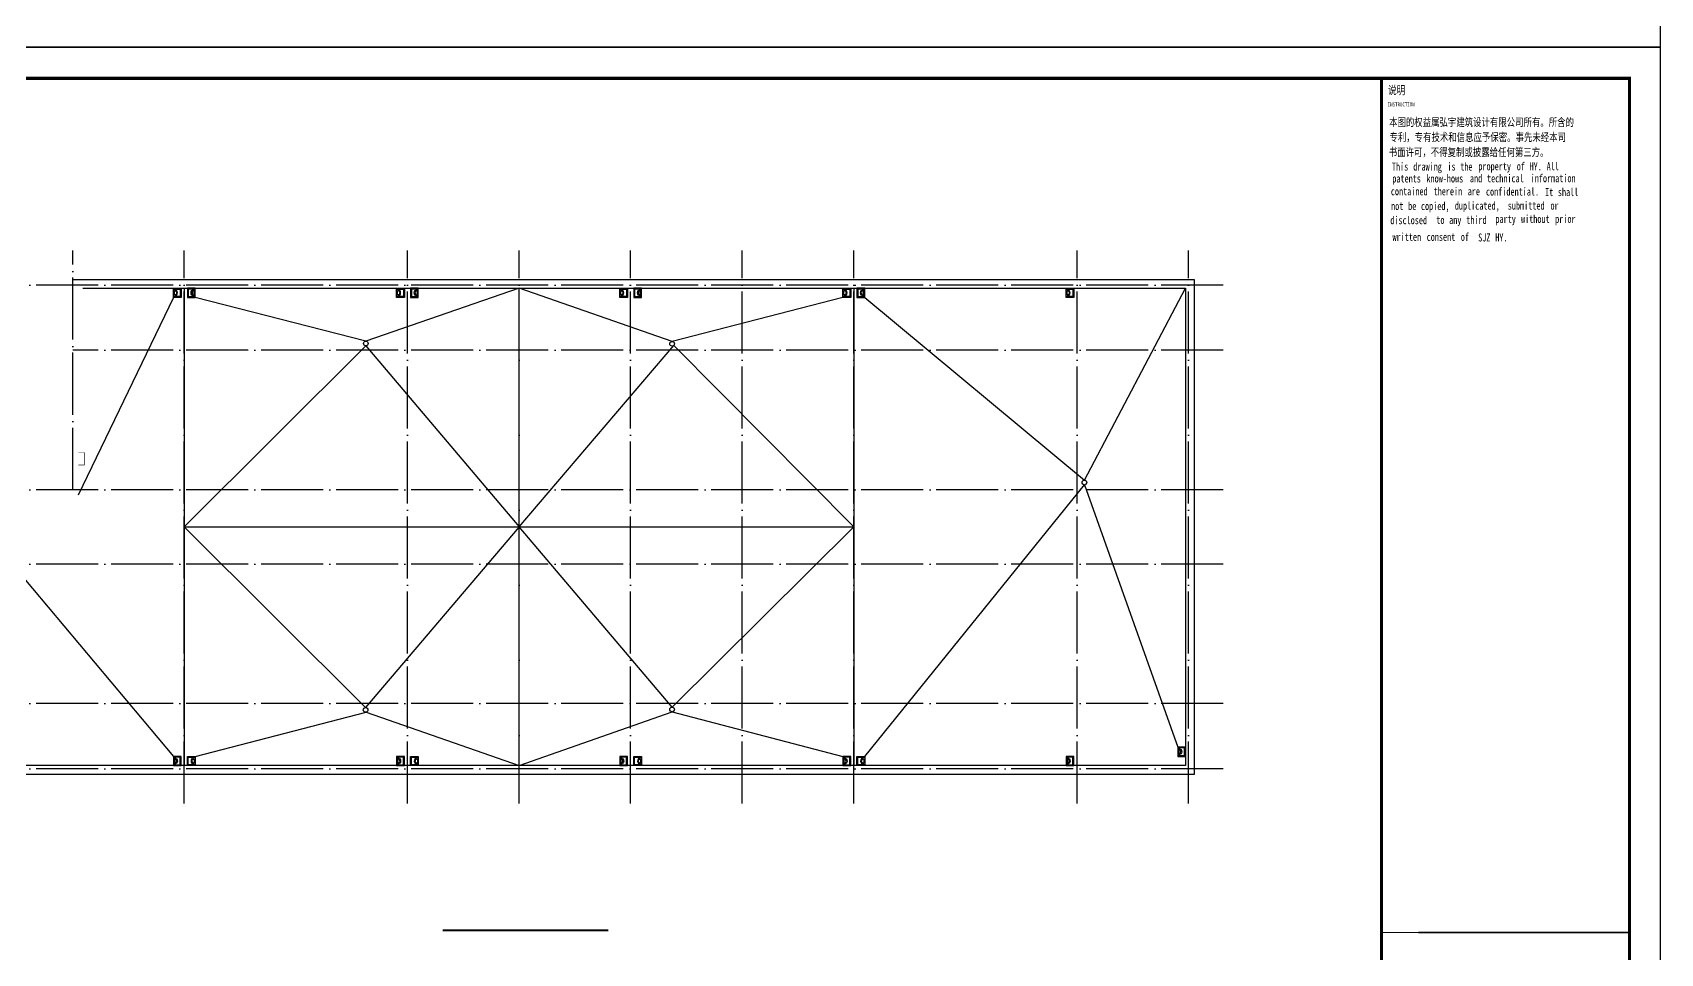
# Model space of a CAD drawing. Extents: x 30064 to 135164, y 17999 to 492668.
# Drawn here: x 61665 to 114181, y 166974 to 196674 of the extents above; entities that cross this region are included whole.
import ezdxf

# ---------------------------------------------------------------- set-up
doc = ezdxf.new("R2010")
doc.units = 0
doc.header["$LTSCALE"] = 1000
doc.header["$MEASUREMENT"] = 0
doc.linetypes.add('DOTE', pattern=[2.42, 2, -0.2, 0.02, -0.2])
for name, color, linetype in [('DIM_SYMB', 3, 'Continuous'), ('DOTE', 1, 'DOTE'), ('PUB_TITLE', 7, 'Continuous'), ('SURFACE', 6, 'Continuous'), ('TK', 126, 'Continuous'), ('TWT_TITLE', 7, 'Continuous'), ('WALL', 2, 'Continuous'), ('布置', 165, 'Continuous')]:
    doc.layers.add(name, color=color, linetype=linetype)
doc.styles.add('-宋体', font='', dxfattribs={"width": 0.8})
doc.styles.get('-宋体').set_extended_font_data('SimSun')

# ---------------------------------------------------------------- blocks, each defined once
blk = doc.blocks.new('364535463')
at = {"layer": '布置'}
blk.add_lwpolyline([(150, -250), (150, 0), (-150, 0), (-150, -250)], close=True, dxfattribs=at)
blk.add_lwpolyline([(100, -220), (120, -220), (120, -30), (-120, -30), (-120, -220), (-100, -220, -1)], format="xyb", close=True, dxfattribs=at)
blk.add_lwpolyline([(-70, -220), (70, -220)], dxfattribs=at)
blk.add_arc((0, -220), 70, 0, 180, dxfattribs=at)

msp = doc.modelspace()

# ---------------------------------------------------------------- linework, layer by layer
for p, q in [((105181, 137798), (105181, 195198)), ((113181, 167648), (106381, 167648)), ((106381, 167648), (113181, 167648))]:
    msp.add_line(p, q)
for points in [[(66209, 188130), (63139, 181750)], [(66559, 188430), (66559, 173030)], [(87809, 188130), (82298, 186710), (77359, 188430), (72416, 186722), (66909, 188130)], [(77359, 173030), (77359, 188430)], [(88159, 188430), (88159, 173030)], [(88509, 188130), (95598, 182241), (98859, 188430)], [(66559, 180730), (72416, 186572), (77359, 180730), (82355, 186586), (88159, 180729)], [(55859, 173030), (59120, 181750), (66209, 173330)], [(88509, 173330), (95598, 182091), (98609, 173630)], [(88159, 180729), (82296, 174919), (77359, 180730), (72410, 174901), (66559, 180729)], [(66559, 180729), (88159, 180729)], [(66909, 173330), (72428, 174753), (77359, 173030), (82296, 174769), (87809, 173330)]]:
    msp.add_lwpolyline(points)
for points, const_width in [([(63139, 183130), (63339, 183130), (63339, 182730), (63139, 182730)], 20), ([(105181, 167648), (113181, 167648)], 34)]:
    msp.add_lwpolyline(points, dxfattribs=dict(const_width=const_width))
at = {"color": 5}
for centre in [(72416, 186647), (82298, 186635), (95598, 182166), (72410, 174826), (82296, 174844)]:
    msp.add_circle(centre, 75, dxfattribs=at)
at = {"layer": 'DIM_SYMB', "const_width": 70}
msp.add_lwpolyline([(74897, 167719), (80239, 167719)], dxfattribs=at)
at = {"layer": 'DOTE'}
for p, q in [((62959, 181930), (62959, 189650)), ((66559, 171808), (66559, 189650)), ((73759, 171808), (73759, 189650)), ((77359, 171808), (77359, 189650)), ((80959, 171808), (80959, 189650)), ((84559, 171808), (84559, 189650)), ((88159, 171808), (88159, 189650)), ((95359, 171808), (95359, 189650)), ((98959, 171808), (98959, 189650)), ((100079, 188530), (54159, 188530)), ((100079, 188530), (54159, 188530)), ((100079, 188530), (54159, 188530)), ((100079, 188530), (54159, 188530)), ((100079, 186430), (62959, 186430)), ((100079, 181930), (53839, 181930)), ((100079, 179530), (53839, 179530)), ((100079, 175030), (54159, 175030)), ((100079, 172930), (54159, 172930))]:
    msp.add_line(p, q, dxfattribs=at)
at = {"layer": 'PUB_TITLE', "const_width": 100}
msp.add_lwpolyline([(105181, 195198), (113181, 195198), (113181, 137799), (105181, 137799)], close=True, dxfattribs=at)
at = {"layer": 'SURFACE'}
for p, q in [((62959, 188710), (99139, 188710)), ((99139, 188710), (99139, 172750)), ((99139, 172750), (55579, 172750))]:
    msp.add_line(p, q, dxfattribs=at)
at = {"layer": 'TWT_TITLE'}
for points in [[(30081, 196199), (114181, 196199), (114181, 255599), (30081, 255599)], [(30081, 136799), (114181, 136799), (114181, 196199), (30081, 196199)]]:
    msp.add_lwpolyline(points, close=True, dxfattribs=at)
at = {"layer": 'TWT_TITLE', "const_width": 100}
msp.add_lwpolyline([(32581, 137799), (113181, 137799), (113181, 195199), (32581, 195199)], close=True, dxfattribs=at)
at = {"layer": 'WALL'}
for p, q in [((63289, 188430), (98859, 188430)), ((98859, 188430), (98859, 173030)), ((98859, 173030), (55859, 173030))]:
    msp.add_line(p, q, dxfattribs=at)

# ---------------------------------------------------------------- block references
at = {"xscale": -1}
for p, rotation in [((66459, 188280), 270), ((73659, 188280), 270), ((80859, 188280), 270), ((88059, 188280), 270), ((95259, 188280), 270), ((66659, 173180), 90), ((73859, 173180), 90), ((81059, 173180), 90), ((88259, 173180), 90)]:
    msp.add_blockref('364535463', p, dxfattribs=dict(at, rotation=rotation))
for p, rotation in [((66659, 188280), 90), ((73859, 188280), 90), ((81059, 188280), 90), ((88259, 188280), 90), ((66459, 173180), 270), ((73659, 173180), 270), ((80859, 173180), 270), ((88059, 173180), 270), ((95259, 173180), 270), ((98859, 173480), 270)]:
    msp.add_blockref('364535463', p, dxfattribs=dict(rotation=rotation))

# ---------------------------------------------------------------- texts
at = {"style": '-宋体', "width": 0.75}
msp.add_text('INSTRUCTION', height=129.15, dxfattribs=at).set_placement((105382, 194292))
at = {"layer": 'TK', "color": 9, "style": '-宋体', "width": 0.75}
msp.add_text('说明', height=265.8, dxfattribs=at).set_placement((105391, 194683))
at = {"layer": 'TK', "style": '-宋体', "width": 0.75}
for s, height, p in [('本图的权益属弘宇建筑设计有限公司所有。所含的', 258.23, (105426, 193653)), ('专利，专有技术和信息应予保密。事先未经本司', 258.23, (105439, 193169)), ('书面许可，不得复制或披露给任何第三方。', 258.23, (105418, 192686)), ('This', 258.2, (105518, 192223)), ('drawing', 258.2, (106207, 192223)), ('is', 258.2, (107309, 192223)), ('the', 258.2, (107722, 192223)), ('property', 258.2, (108306, 192233)), ('of', 258.2, (109546, 192233)), ('HY.', 258.2, (109959, 192233)), ('All', 258.2, (110510, 192233)), ('contained', 258.2, (105484, 191426)), ('patents', 258.2, (105530, 191839)), ('know-hows', 258.2, (106632, 191839)), ('therein', 258.2, (106862, 191426)), ('and', 258.2, (108035, 191844)), ('confidential.', 258.23, (108552, 191416)), ('technical', 258.2, (108586, 191844)), ('information', 258.23, (109995, 191848)), ('not', 258.2, (105491, 190950)), ('be', 258.2, (106042, 190950)), ('copied,', 258.2, (106455, 190950)), ('duplicated,', 258.23, (107547, 190962)), ('are', 258.2, (107963, 191426)), ('submitted', 258.2, (109256, 190964)), ('It', 258.2, (110459, 191401)), ('or', 258.2, (110633, 190964)), ('shall', 258.2, (110872, 191401)), ('disclosed', 258.2, (105466, 190493)), ('to', 258.2, (106951, 190503)), ('any', 258.2, (107364, 190503)), ('third', 258.2, (107915, 190503)), ('party', 258.2, (108857, 190535)), ('without', 258.2, (109683, 190535)), ('prior', 258.2, (110785, 190535)), ('written', 258.2, (105537, 189955)), ('consent', 258.2, (106639, 189955)), ('of', 258.2, (107741, 189955)), ('SJZ', 258.2, (108301, 189936)), ('HY.', 258.2, (108852, 189936))]:
    msp.add_text(s, height=height, dxfattribs=at).set_placement(p)

doc.saveas('drawing.dxf')
